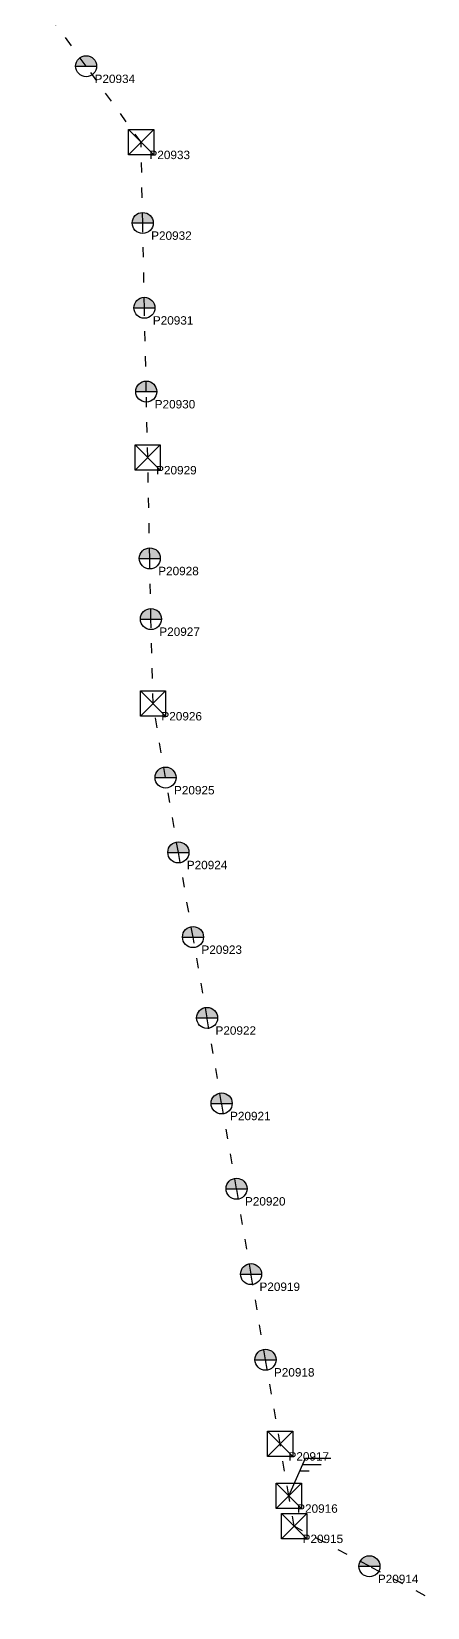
# Model space of a CAD drawing. Header units: metres. Extents: x 290871 to 312669, y 4834049 to 4844724.
# Drawn here: x 298630 to 299100, y 4839390 to 4841263 of the extents above; entities that cross this region are included whole.
import ezdxf
from ezdxf.enums import TextEntityAlignment as Align

# ---------------------------------------------------------------- set-up
doc = ezdxf.new("R2010")
doc.units = ezdxf.units.M
doc.header["$MEASUREMENT"] = 0
doc.linetypes.add('ACAD_ISO03W100', pattern=[30, 12, -18])
for name, color, linetype, lineweight in [('21_2', 200, 'ACAD_ISO03W100', 25), ('28_2', 7, 'Continuous', 25), ('28_3', 7, 'Continuous', 25), ('57_2', 7, 'Continuous', 30), ('8_1', 140, 'Continuous', 25)]:
    doc.layers.add(name, color=color, linetype=linetype, lineweight=lineweight)
doc.styles.get("Standard").update_dxf_attribs({"font": 'arial.ttf', "height": 2})

# ---------------------------------------------------------------- blocks, each defined once
blk = doc.blocks.new('SECTIONALIZER-8_1')
at = {"layer": '8_1'}
for points in [[(0, 0), (2, 4.5)], [(1.67, 3.75), (3.86, 3.75)], [(2, 4.5), (5, 4.5)], [(1.33, 3), (2.43, 3)]]:
    blk.add_lwpolyline(points, dxfattribs=at)
blk = doc.blocks.new('PYLON-MV-28_2')
at = {"layer": '28_2'}
blk.add_hatch(color=256, dxfattribs=at).paths.add_polyline_path([(-1.25, 0), (1.25, 0, 1)])
blk.add_line((-1.25, 0), (1.25, 0), dxfattribs=at)
blk.add_circle((0, 0), 1.25, dxfattribs=at)
blk.add_attdef('FIELD_ID', (2.57, 0), '', height=2, dxfattribs=at)
blk = doc.blocks.new('PYLON-MV-28_3')
at = {"layer": '28_3'}
blk.add_lwpolyline([(-1.5, 1.5), (1.5, 1.5), (1.5, -1.5), (-1.5, -1.5)], close=True, dxfattribs=at)
for points in [[(-1.5, 1.5), (1.5, -1.5)], [(-1.5, -1.5), (1.5, 1.5)]]:
    blk.add_lwpolyline(points, dxfattribs=at)
blk.add_attdef('FIELD_ID', (2.57, 0), '', height=2, dxfattribs=at)

msp = doc.modelspace()

# ---------------------------------------------------------------- linework, layer by layer
at = {"layer": '21_2'}
for points in [[(298935.7, 4839522.9), (298925.4, 4839584.9), (298908.1, 4839684.8), (298890.9, 4839786.5), (298873.7, 4839888), (298856, 4839989.4), (298838.7, 4840091), (298822, 4840187.1), (298804.6, 4840287.7), (298789.4, 4840376.6), (298774.5, 4840464.5), (298772, 4840565), (298770.7, 4840637.1), (298768.2, 4840756.9), (298766.5, 4840835.3), (298764.3, 4840934.9), (298762.3, 4841035.7), (298760.3, 4841131.6), (298695.1, 4841222), (298630.3, 4841312.1)], [(299124, 4839390.3), (299031.5, 4839439.3), (298942.1, 4839486.9), (298935.7, 4839522.9)]]:
    msp.add_lwpolyline(points, dxfattribs=at)

# ---------------------------------------------------------------- block references
at = {"layer": '28_2', "xscale": 10, "yscale": 10}
for p in [(298695.1, 4841222), (298762.3, 4841035.7), (298764.3, 4840934.9), (298766.5, 4840835.3), (298770.7, 4840637.1), (298772, 4840565), (298789.4, 4840376.6), (298804.6, 4840287.7), (298822, 4840187.1), (298838.7, 4840091), (298856, 4839989.4), (298873.7, 4839888), (298890.9, 4839786.5), (298908.1, 4839684.8), (299031.5, 4839439.3)]:
    msp.add_blockref('PYLON-MV-28_2', p, dxfattribs=at)
at = {"layer": '28_3', "xscale": 10, "yscale": 10}
for p in [(298760.3, 4841131.6), (298768.2, 4840756.9), (298774.5, 4840464.5), (298925.4, 4839584.9), (298935.7, 4839522.9), (298942.1, 4839486.9)]:
    msp.add_blockref('PYLON-MV-28_3', p, dxfattribs=at)
at = {"layer": '8_1', "xscale": 10, "yscale": 10}
msp.add_blockref('SECTIONALIZER-8_1', (298935.7, 4839522.9), dxfattribs=at)

# ---------------------------------------------------------------- texts
at = {"layer": '57_2'}
for s, p in [('P20934', (298705.1, 4841212)), ('P20933', (298770.3, 4841121.6)), ('P20932', (298772.3, 4841025.7)), ('P20931', (298774.3, 4840924.9)), ('P20930', (298776.5, 4840825.3)), ('P20929', (298778.2, 4840746.9)), ('P20928', (298780.7, 4840627.1)), ('P20927', (298782, 4840555)), ('P20926', (298784.5, 4840454.5)), ('P20925', (298799.4, 4840366.6)), ('P20924', (298814.6, 4840277.7)), ('P20923', (298832, 4840177.1)), ('P20922', (298848.7, 4840081)), ('P20921', (298866, 4839979.4)), ('P20920', (298883.7, 4839878)), ('P20919', (298900.9, 4839776.5)), ('P20918', (298918.1, 4839674.8)), ('P20917', (298935.4, 4839574.9)), ('P20916', (298945.7, 4839512.9)), ('P20915', (298952.1, 4839476.9)), ('P20914', (299041.5, 4839429.3))]:
    msp.add_text(s, height=10, dxfattribs=at).set_placement(p, align=Align.TOP_LEFT)

doc.saveas('drawing.dxf')
